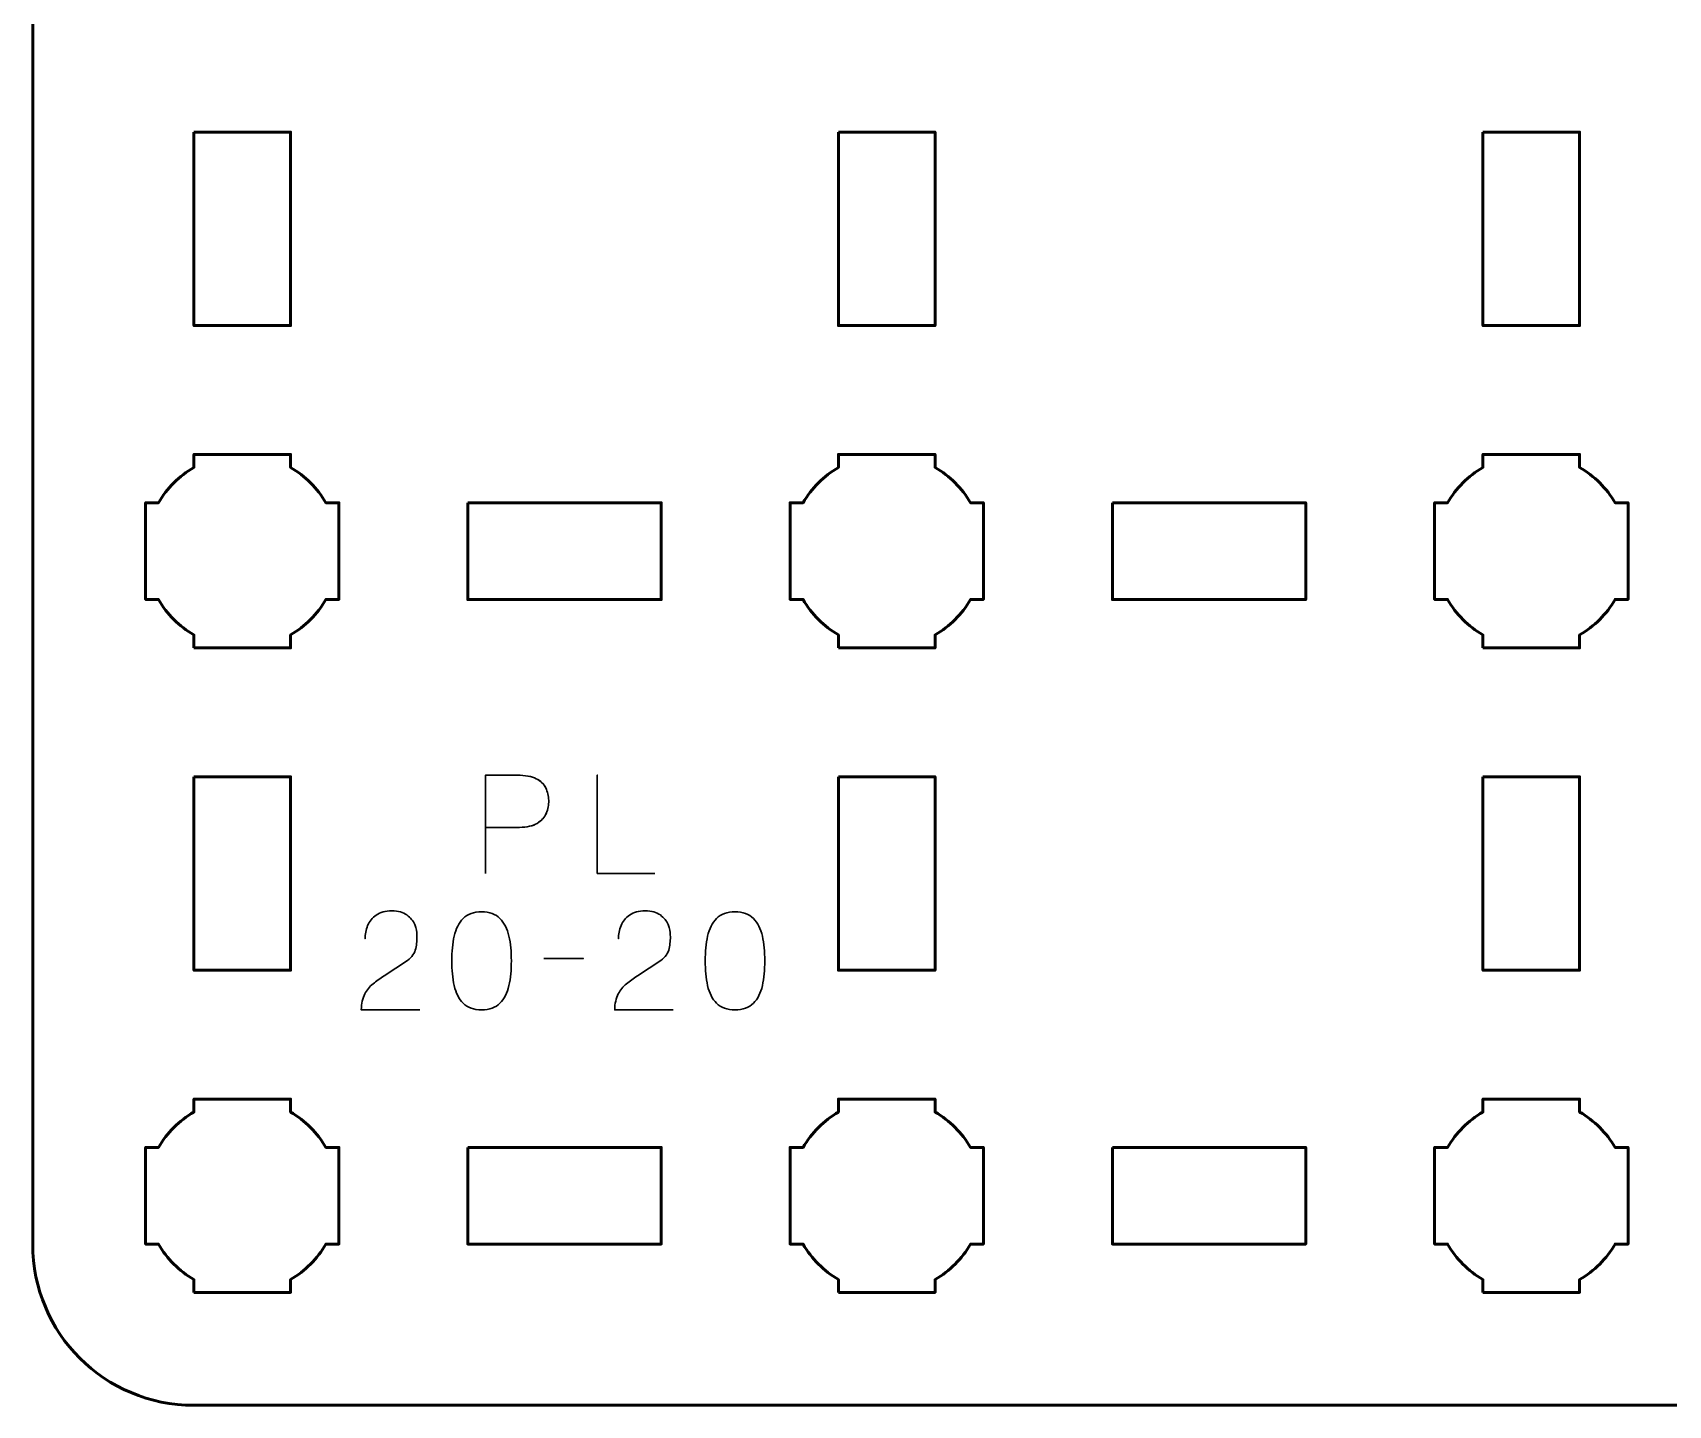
# Model space of a CAD drawing. Header units: centimetres. Extents: x -19.6 to 19.7, y -19.6 to 19.7.
# Drawn here: x -19.65 to -14.57, y -19.65 to -15.39 of the extents above; entities that cross this region are included whole.
import ezdxf

# ---------------------------------------------------------------- set-up
doc = ezdxf.new("R2010")
doc.units = ezdxf.units.CM
doc.header["$MEASUREMENT"] = 0
doc.layers.add('Layer 1', color=7, linetype='Continuous')

msp = doc.modelspace()

# ---------------------------------------------------------------- linework, layer by layer
at = {"layer": 'Layer 1', "lineweight": 53}
for points, knots in [([(-19.14991, 19.65001), (-19.14991, 19.65001), (19.15005, 19.65001), (19.15005, 19.65001), (19.15005, 19.65001), (19.42701, 19.65001), (19.65001, 19.42692), (19.65001, 19.14991), (19.65001, 19.14991), (19.65001, 19.14991), (19.65001, -19.15004), (19.65001, -19.15004), (19.65001, -19.15004), (19.65001, -19.42701), (19.42701, -19.65), (19.15005, -19.65), (19.15005, -19.65), (19.15005, -19.65), (-19.14991, -19.65), (-19.14991, -19.65), (-19.14991, -19.65), (-19.42691, -19.65), (-19.65, -19.42701), (-19.65, -19.15004), (-19.65, -19.15004), (-19.65, -19.15004), (-19.65, 19.14991), (-19.65, 19.14991), (-19.65, 19.14991), (-19.65, 19.42692), (-19.42691, 19.65001), (-19.14991, 19.65001)], [0, 0, 0, 0, 0.125, 0.125, 0.125, 0.125, 0.25, 0.25, 0.25, 0.25, 0.375, 0.375, 0.375, 0.375, 0.5, 0.5, 0.5, 0.5, 0.625, 0.625, 0.625, 0.625, 0.75, 0.75, 0.75, 0.75, 0.875, 0.875, 0.875, 0.875, 1, 1, 1, 1]), ([(-19.14991, -15.69998), (-19.14991, -15.69998), (-18.8499, -15.69998), (-18.8499, -15.69998), (-18.8499, -15.69998), (-18.8499, -15.69998), (-18.8499, -16.29998), (-18.8499, -16.29998), (-18.8499, -16.29998), (-18.8499, -16.29998), (-19.14991, -16.29998), (-19.14991, -16.29998), (-19.14991, -16.29998), (-19.14991, -16.29998), (-19.14991, -15.69998), (-19.14991, -15.69998)], [0, 0, 0, 0, 0.25, 0.25, 0.25, 0.25, 0.5, 0.5, 0.5, 0.5, 0.75, 0.75, 0.75, 0.75, 1, 1, 1, 1]), ([(-17.14997, -15.69998), (-17.14997, -15.69998), (-16.84997, -15.69998), (-16.84997, -15.69998), (-16.84997, -15.69998), (-16.84997, -15.69998), (-16.84997, -16.29998), (-16.84997, -16.29998), (-16.84997, -16.29998), (-16.84997, -16.29998), (-17.14997, -16.29998), (-17.14997, -16.29998), (-17.14997, -16.29998), (-17.14997, -16.29998), (-17.14997, -15.69998), (-17.14997, -15.69998)], [0, 0, 0, 0, 0.25, 0.25, 0.25, 0.25, 0.5, 0.5, 0.5, 0.5, 0.75, 0.75, 0.75, 0.75, 1, 1, 1, 1]), ([(-15.15004, -15.69998), (-15.15004, -15.69998), (-14.85004, -15.69998), (-14.85004, -15.69998), (-14.85004, -15.69998), (-14.85004, -15.69998), (-14.85004, -16.29998), (-14.85004, -16.29998), (-14.85004, -16.29998), (-14.85004, -16.29998), (-15.15004, -16.29998), (-15.15004, -16.29998), (-15.15004, -16.29998), (-15.15004, -16.29998), (-15.15004, -15.69998), (-15.15004, -15.69998)], [0, 0, 0, 0, 0.25, 0.25, 0.25, 0.25, 0.5, 0.5, 0.5, 0.5, 0.75, 0.75, 0.75, 0.75, 1, 1, 1, 1]), ([(-19.14991, -17.3), (-19.14991, -17.3), (-19.14991, -17.25979), (-19.14991, -17.25979), (-19.14991, -17.25979), (-19.19552, -17.23347), (-19.23344, -17.19554), (-19.25976, -17.14993), (-19.25976, -17.14993), (-19.25976, -17.14993), (-19.29998, -17.14993), (-19.29998, -17.14993), (-19.29998, -17.14993), (-19.29998, -17.14993), (-19.29998, -17), (-19.29998, -17), (-19.29998, -17), (-19.29998, -17), (-19.29998, -16.84993), (-19.29998, -16.84993), (-19.29998, -16.84993), (-19.29998, -16.84993), (-19.25976, -16.84993), (-19.25976, -16.84993), (-19.25976, -16.84993), (-19.23344, -16.80446), (-19.19552, -16.76643), (-19.14991, -16.74011), (-19.14991, -16.74011), (-19.14991, -16.74011), (-19.14991, -16.7), (-19.14991, -16.7), (-19.14991, -16.7), (-19.14991, -16.7), (-18.99997, -16.7), (-18.99997, -16.7), (-18.99997, -16.7), (-18.99997, -16.7), (-18.8499, -16.7), (-18.8499, -16.7), (-18.8499, -16.7), (-18.8499, -16.7), (-18.8499, -16.74011), (-18.8499, -16.74011), (-18.8499, -16.74011), (-18.80443, -16.76643), (-18.7664, -16.80446), (-18.74008, -16.84993), (-18.74008, -16.84993), (-18.74008, -16.84993), (-18.69997, -16.84993), (-18.69997, -16.84993), (-18.69997, -16.84993), (-18.69997, -16.84993), (-18.69997, -17), (-18.69997, -17), (-18.69997, -17), (-18.69997, -17), (-18.69997, -17.14993), (-18.69997, -17.14993), (-18.69997, -17.14993), (-18.69997, -17.14993), (-18.74008, -17.14993), (-18.74008, -17.14993), (-18.74008, -17.14993), (-18.7664, -17.19554), (-18.80443, -17.23347), (-18.8499, -17.25979), (-18.8499, -17.25979), (-18.8499, -17.25979), (-18.8499, -17.3), (-18.8499, -17.3), (-18.8499, -17.3), (-18.8499, -17.3), (-18.99997, -17.3), (-18.99997, -17.3), (-18.99997, -17.3), (-18.99997, -17.3), (-19.14991, -17.3), (-19.14991, -17.3)], [0, 0, 0, 0, 0.05, 0.05, 0.05, 0.05, 0.1, 0.1, 0.1, 0.1, 0.15, 0.15, 0.15, 0.15, 0.2, 0.2, 0.2, 0.2, 0.25, 0.25, 0.25, 0.25, 0.3, 0.3, 0.3, 0.3, 0.35, 0.35, 0.35, 0.35, 0.4, 0.4, 0.4, 0.4, 0.45, 0.45, 0.45, 0.45, 0.5, 0.5, 0.5, 0.5, 0.55, 0.55, 0.55, 0.55, 0.6, 0.6, 0.6, 0.6, 0.65, 0.65, 0.65, 0.65, 0.7, 0.7, 0.7, 0.7, 0.75, 0.75, 0.75, 0.75, 0.8, 0.8, 0.8, 0.8, 0.85, 0.85, 0.85, 0.85, 0.9, 0.9, 0.9, 0.9, 0.95, 0.95, 0.95, 0.95, 1, 1, 1, 1]), ([(-17.14997, -17.3), (-17.14997, -17.3), (-17.14997, -17.25979), (-17.14997, -17.25979), (-17.14997, -17.25979), (-17.19545, -17.23347), (-17.23348, -17.19554), (-17.25979, -17.14993), (-17.25979, -17.14993), (-17.25979, -17.14993), (-17.2999, -17.14993), (-17.2999, -17.14993), (-17.2999, -17.14993), (-17.2999, -17.14993), (-17.2999, -17), (-17.2999, -17), (-17.2999, -17), (-17.2999, -17), (-17.2999, -16.84993), (-17.2999, -16.84993), (-17.2999, -16.84993), (-17.2999, -16.84993), (-17.25979, -16.84993), (-17.25979, -16.84993), (-17.25979, -16.84993), (-17.23348, -16.80446), (-17.19545, -16.76643), (-17.14997, -16.74011), (-17.14997, -16.74011), (-17.14997, -16.74011), (-17.14997, -16.7), (-17.14997, -16.7), (-17.14997, -16.7), (-17.14997, -16.7), (-16.9999, -16.7), (-16.9999, -16.7), (-16.9999, -16.7), (-16.9999, -16.7), (-16.84997, -16.7), (-16.84997, -16.7), (-16.84997, -16.7), (-16.84997, -16.7), (-16.84997, -16.74011), (-16.84997, -16.74011), (-16.84997, -16.74011), (-16.8045, -16.76643), (-16.76647, -16.80446), (-16.74015, -16.84993), (-16.74015, -16.84993), (-16.74015, -16.84993), (-16.6999, -16.84993), (-16.6999, -16.84993), (-16.6999, -16.84993), (-16.6999, -16.84993), (-16.6999, -17), (-16.6999, -17), (-16.6999, -17), (-16.6999, -17), (-16.6999, -17.14993), (-16.6999, -17.14993), (-16.6999, -17.14993), (-16.6999, -17.14993), (-16.74015, -17.14993), (-16.74015, -17.14993), (-16.74015, -17.14993), (-16.76647, -17.19554), (-16.8045, -17.23347), (-16.84997, -17.25979), (-16.84997, -17.25979), (-16.84997, -17.25979), (-16.84997, -17.3), (-16.84997, -17.3), (-16.84997, -17.3), (-16.84997, -17.3), (-16.9999, -17.3), (-16.9999, -17.3), (-16.9999, -17.3), (-16.9999, -17.3), (-17.14997, -17.3), (-17.14997, -17.3)], [0, 0, 0, 0, 0.05, 0.05, 0.05, 0.05, 0.1, 0.1, 0.1, 0.1, 0.15, 0.15, 0.15, 0.15, 0.2, 0.2, 0.2, 0.2, 0.25, 0.25, 0.25, 0.25, 0.3, 0.3, 0.3, 0.3, 0.35, 0.35, 0.35, 0.35, 0.4, 0.4, 0.4, 0.4, 0.45, 0.45, 0.45, 0.45, 0.5, 0.5, 0.5, 0.5, 0.55, 0.55, 0.55, 0.55, 0.6, 0.6, 0.6, 0.6, 0.65, 0.65, 0.65, 0.65, 0.7, 0.7, 0.7, 0.7, 0.75, 0.75, 0.75, 0.75, 0.8, 0.8, 0.8, 0.8, 0.85, 0.85, 0.85, 0.85, 0.9, 0.9, 0.9, 0.9, 0.95, 0.95, 0.95, 0.95, 1, 1, 1, 1]), ([(-15.15004, -17.3), (-15.15004, -17.3), (-15.15004, -17.25979), (-15.15004, -17.25979), (-15.15004, -17.25979), (-15.19551, -17.23347), (-15.2334, -17.19554), (-15.25986, -17.14993), (-15.25986, -17.14993), (-15.25986, -17.14993), (-15.29997, -17.14993), (-15.29997, -17.14993), (-15.29997, -17.14993), (-15.29997, -17.14993), (-15.29997, -17), (-15.29997, -17), (-15.29997, -17), (-15.29997, -17), (-15.29997, -16.84993), (-15.29997, -16.84993), (-15.29997, -16.84993), (-15.29997, -16.84993), (-15.25986, -16.84993), (-15.25986, -16.84993), (-15.25986, -16.84993), (-15.2334, -16.80446), (-15.19551, -16.76643), (-15.15004, -16.74011), (-15.15004, -16.74011), (-15.15004, -16.74011), (-15.15004, -16.7), (-15.15004, -16.7), (-15.15004, -16.7), (-15.15004, -16.7), (-14.99997, -16.7), (-14.99997, -16.7), (-14.99997, -16.7), (-14.99997, -16.7), (-14.85004, -16.7), (-14.85004, -16.7), (-14.85004, -16.7), (-14.85004, -16.7), (-14.85004, -16.74011), (-14.85004, -16.74011), (-14.85004, -16.74011), (-14.80442, -16.76643), (-14.7665, -16.80446), (-14.74018, -16.84993), (-14.74018, -16.84993), (-14.74018, -16.84993), (-14.69997, -16.84993), (-14.69997, -16.84993), (-14.69997, -16.84993), (-14.69997, -16.84993), (-14.69997, -17), (-14.69997, -17), (-14.69997, -17), (-14.69997, -17), (-14.69997, -17.14993), (-14.69997, -17.14993), (-14.69997, -17.14993), (-14.69997, -17.14993), (-14.74018, -17.14993), (-14.74018, -17.14993), (-14.74018, -17.14993), (-14.7665, -17.19554), (-14.80442, -17.23347), (-14.85004, -17.25979), (-14.85004, -17.25979), (-14.85004, -17.25979), (-14.85004, -17.3), (-14.85004, -17.3), (-14.85004, -17.3), (-14.85004, -17.3), (-14.99997, -17.3), (-14.99997, -17.3), (-14.99997, -17.3), (-14.99997, -17.3), (-15.15004, -17.3), (-15.15004, -17.3)], [0, 0, 0, 0, 0.05, 0.05, 0.05, 0.05, 0.1, 0.1, 0.1, 0.1, 0.15, 0.15, 0.15, 0.15, 0.2, 0.2, 0.2, 0.2, 0.25, 0.25, 0.25, 0.25, 0.3, 0.3, 0.3, 0.3, 0.35, 0.35, 0.35, 0.35, 0.4, 0.4, 0.4, 0.4, 0.45, 0.45, 0.45, 0.45, 0.5, 0.5, 0.5, 0.5, 0.55, 0.55, 0.55, 0.55, 0.6, 0.6, 0.6, 0.6, 0.65, 0.65, 0.65, 0.65, 0.7, 0.7, 0.7, 0.7, 0.75, 0.75, 0.75, 0.75, 0.8, 0.8, 0.8, 0.8, 0.85, 0.85, 0.85, 0.85, 0.9, 0.9, 0.9, 0.9, 0.95, 0.95, 0.95, 0.95, 1, 1, 1, 1]), ([(-18.29996, -16.85007), (-18.29996, -16.85007), (-17.69995, -16.85007), (-17.69995, -16.85007), (-17.69995, -16.85007), (-17.69995, -16.85007), (-17.69995, -17.15007), (-17.69995, -17.15007), (-17.69995, -17.15007), (-17.69995, -17.15007), (-18.29996, -17.15007), (-18.29996, -17.15007), (-18.29996, -17.15007), (-18.29996, -17.15007), (-18.29996, -16.85007), (-18.29996, -16.85007)], [0, 0, 0, 0, 0.25, 0.25, 0.25, 0.25, 0.5, 0.5, 0.5, 0.5, 0.75, 0.75, 0.75, 0.75, 1, 1, 1, 1]), ([(-16.29999, -16.85007), (-16.29999, -16.85007), (-15.69999, -16.85007), (-15.69999, -16.85007), (-15.69999, -16.85007), (-15.69999, -16.85007), (-15.69999, -17.15007), (-15.69999, -17.15007), (-15.69999, -17.15007), (-15.69999, -17.15007), (-16.29999, -17.15007), (-16.29999, -17.15007), (-16.29999, -17.15007), (-16.29999, -17.15007), (-16.29999, -16.85007), (-16.29999, -16.85007)], [0, 0, 0, 0, 0.25, 0.25, 0.25, 0.25, 0.5, 0.5, 0.5, 0.5, 0.75, 0.75, 0.75, 0.75, 1, 1, 1, 1]), ([(-19.14991, -17.70005), (-19.14991, -17.70005), (-18.8499, -17.70005), (-18.8499, -17.70005), (-18.8499, -17.70005), (-18.8499, -17.70005), (-18.8499, -18.30006), (-18.8499, -18.30006), (-18.8499, -18.30006), (-18.8499, -18.30006), (-19.14991, -18.30006), (-19.14991, -18.30006), (-19.14991, -18.30006), (-19.14991, -18.30006), (-19.14991, -17.70005), (-19.14991, -17.70005)], [0, 0, 0, 0, 0.25, 0.25, 0.25, 0.25, 0.5, 0.5, 0.5, 0.5, 0.75, 0.75, 0.75, 0.75, 1, 1, 1, 1]), ([(-17.14997, -17.70005), (-17.14997, -17.70005), (-16.84997, -17.70005), (-16.84997, -17.70005), (-16.84997, -17.70005), (-16.84997, -17.70005), (-16.84997, -18.30006), (-16.84997, -18.30006), (-16.84997, -18.30006), (-16.84997, -18.30006), (-17.14997, -18.30006), (-17.14997, -18.30006), (-17.14997, -18.30006), (-17.14997, -18.30006), (-17.14997, -17.70005), (-17.14997, -17.70005)], [0, 0, 0, 0, 0.25, 0.25, 0.25, 0.25, 0.5, 0.5, 0.5, 0.5, 0.75, 0.75, 0.75, 0.75, 1, 1, 1, 1]), ([(-15.15004, -17.70005), (-15.15004, -17.70005), (-14.85004, -17.70005), (-14.85004, -17.70005), (-14.85004, -17.70005), (-14.85004, -17.70005), (-14.85004, -18.30006), (-14.85004, -18.30006), (-14.85004, -18.30006), (-14.85004, -18.30006), (-15.15004, -18.30006), (-15.15004, -18.30006), (-15.15004, -18.30006), (-15.15004, -18.30006), (-15.15004, -17.70005), (-15.15004, -17.70005)], [0, 0, 0, 0, 0.25, 0.25, 0.25, 0.25, 0.5, 0.5, 0.5, 0.5, 0.75, 0.75, 0.75, 0.75, 1, 1, 1, 1]), ([(-19.14991, -19.29997), (-19.14991, -19.29997), (-19.14991, -19.25986), (-19.14991, -19.25986), (-19.14991, -19.25986), (-19.19552, -19.2334), (-19.23344, -19.19551), (-19.25976, -19.1499), (-19.25976, -19.1499), (-19.25976, -19.1499), (-19.29998, -19.1499), (-19.29998, -19.1499), (-19.29998, -19.1499), (-19.29998, -19.1499), (-19.29998, -18.99997), (-19.29998, -18.99997), (-19.29998, -18.99997), (-19.29998, -18.99997), (-19.29998, -18.8499), (-19.29998, -18.8499), (-19.29998, -18.8499), (-19.29998, -18.8499), (-19.25976, -18.8499), (-19.25976, -18.8499), (-19.25976, -18.8499), (-19.23344, -18.80442), (-19.19552, -18.76653), (-19.14991, -18.74008), (-19.14991, -18.74008), (-19.14991, -18.74008), (-19.14991, -18.69997), (-19.14991, -18.69997), (-19.14991, -18.69997), (-19.14991, -18.69997), (-18.99997, -18.69997), (-18.99997, -18.69997), (-18.99997, -18.69997), (-18.99997, -18.69997), (-18.8499, -18.69997), (-18.8499, -18.69997), (-18.8499, -18.69997), (-18.8499, -18.69997), (-18.8499, -18.74008), (-18.8499, -18.74008), (-18.8499, -18.74008), (-18.80443, -18.76653), (-18.7664, -18.80442), (-18.74008, -18.8499), (-18.74008, -18.8499), (-18.74008, -18.8499), (-18.69997, -18.8499), (-18.69997, -18.8499), (-18.69997, -18.8499), (-18.69997, -18.8499), (-18.69997, -18.99997), (-18.69997, -18.99997), (-18.69997, -18.99997), (-18.69997, -18.99997), (-18.69997, -19.1499), (-18.69997, -19.1499), (-18.69997, -19.1499), (-18.69997, -19.1499), (-18.74008, -19.1499), (-18.74008, -19.1499), (-18.74008, -19.1499), (-18.7664, -19.19551), (-18.80443, -19.2334), (-18.8499, -19.25986), (-18.8499, -19.25986), (-18.8499, -19.25986), (-18.8499, -19.29997), (-18.8499, -19.29997), (-18.8499, -19.29997), (-18.8499, -19.29997), (-18.99997, -19.29997), (-18.99997, -19.29997), (-18.99997, -19.29997), (-18.99997, -19.29997), (-19.14991, -19.29997), (-19.14991, -19.29997)], [0, 0, 0, 0, 0.05, 0.05, 0.05, 0.05, 0.1, 0.1, 0.1, 0.1, 0.15, 0.15, 0.15, 0.15, 0.2, 0.2, 0.2, 0.2, 0.25, 0.25, 0.25, 0.25, 0.3, 0.3, 0.3, 0.3, 0.35, 0.35, 0.35, 0.35, 0.4, 0.4, 0.4, 0.4, 0.45, 0.45, 0.45, 0.45, 0.5, 0.5, 0.5, 0.5, 0.55, 0.55, 0.55, 0.55, 0.6, 0.6, 0.6, 0.6, 0.65, 0.65, 0.65, 0.65, 0.7, 0.7, 0.7, 0.7, 0.75, 0.75, 0.75, 0.75, 0.8, 0.8, 0.8, 0.8, 0.85, 0.85, 0.85, 0.85, 0.9, 0.9, 0.9, 0.9, 0.95, 0.95, 0.95, 0.95, 1, 1, 1, 1]), ([(-17.14997, -19.29997), (-17.14997, -19.29997), (-17.14997, -19.25986), (-17.14997, -19.25986), (-17.14997, -19.25986), (-17.19545, -19.2334), (-17.23348, -19.19551), (-17.25979, -19.1499), (-17.25979, -19.1499), (-17.25979, -19.1499), (-17.2999, -19.1499), (-17.2999, -19.1499), (-17.2999, -19.1499), (-17.2999, -19.1499), (-17.2999, -18.99997), (-17.2999, -18.99997), (-17.2999, -18.99997), (-17.2999, -18.99997), (-17.2999, -18.8499), (-17.2999, -18.8499), (-17.2999, -18.8499), (-17.2999, -18.8499), (-17.25979, -18.8499), (-17.25979, -18.8499), (-17.25979, -18.8499), (-17.23348, -18.80442), (-17.19545, -18.76653), (-17.14997, -18.74008), (-17.14997, -18.74008), (-17.14997, -18.74008), (-17.14997, -18.69997), (-17.14997, -18.69997), (-17.14997, -18.69997), (-17.14997, -18.69997), (-16.9999, -18.69997), (-16.9999, -18.69997), (-16.9999, -18.69997), (-16.9999, -18.69997), (-16.84997, -18.69997), (-16.84997, -18.69997), (-16.84997, -18.69997), (-16.84997, -18.69997), (-16.84997, -18.74008), (-16.84997, -18.74008), (-16.84997, -18.74008), (-16.8045, -18.76653), (-16.76647, -18.80442), (-16.74015, -18.8499), (-16.74015, -18.8499), (-16.74015, -18.8499), (-16.6999, -18.8499), (-16.6999, -18.8499), (-16.6999, -18.8499), (-16.6999, -18.8499), (-16.6999, -18.99997), (-16.6999, -18.99997), (-16.6999, -18.99997), (-16.6999, -18.99997), (-16.6999, -19.1499), (-16.6999, -19.1499), (-16.6999, -19.1499), (-16.6999, -19.1499), (-16.74015, -19.1499), (-16.74015, -19.1499), (-16.74015, -19.1499), (-16.76647, -19.19551), (-16.8045, -19.2334), (-16.84997, -19.25986), (-16.84997, -19.25986), (-16.84997, -19.25986), (-16.84997, -19.29997), (-16.84997, -19.29997), (-16.84997, -19.29997), (-16.84997, -19.29997), (-16.9999, -19.29997), (-16.9999, -19.29997), (-16.9999, -19.29997), (-16.9999, -19.29997), (-17.14997, -19.29997), (-17.14997, -19.29997)], [0, 0, 0, 0, 0.05, 0.05, 0.05, 0.05, 0.1, 0.1, 0.1, 0.1, 0.15, 0.15, 0.15, 0.15, 0.2, 0.2, 0.2, 0.2, 0.25, 0.25, 0.25, 0.25, 0.3, 0.3, 0.3, 0.3, 0.35, 0.35, 0.35, 0.35, 0.4, 0.4, 0.4, 0.4, 0.45, 0.45, 0.45, 0.45, 0.5, 0.5, 0.5, 0.5, 0.55, 0.55, 0.55, 0.55, 0.6, 0.6, 0.6, 0.6, 0.65, 0.65, 0.65, 0.65, 0.7, 0.7, 0.7, 0.7, 0.75, 0.75, 0.75, 0.75, 0.8, 0.8, 0.8, 0.8, 0.85, 0.85, 0.85, 0.85, 0.9, 0.9, 0.9, 0.9, 0.95, 0.95, 0.95, 0.95, 1, 1, 1, 1]), ([(-15.15004, -19.29997), (-15.15004, -19.29997), (-15.15004, -19.25986), (-15.15004, -19.25986), (-15.15004, -19.25986), (-15.19551, -19.2334), (-15.2334, -19.19551), (-15.25986, -19.1499), (-15.25986, -19.1499), (-15.25986, -19.1499), (-15.29997, -19.1499), (-15.29997, -19.1499), (-15.29997, -19.1499), (-15.29997, -19.1499), (-15.29997, -18.99997), (-15.29997, -18.99997), (-15.29997, -18.99997), (-15.29997, -18.99997), (-15.29997, -18.8499), (-15.29997, -18.8499), (-15.29997, -18.8499), (-15.29997, -18.8499), (-15.25986, -18.8499), (-15.25986, -18.8499), (-15.25986, -18.8499), (-15.2334, -18.80442), (-15.19551, -18.76653), (-15.15004, -18.74008), (-15.15004, -18.74008), (-15.15004, -18.74008), (-15.15004, -18.69997), (-15.15004, -18.69997), (-15.15004, -18.69997), (-15.15004, -18.69997), (-14.99997, -18.69997), (-14.99997, -18.69997), (-14.99997, -18.69997), (-14.99997, -18.69997), (-14.85004, -18.69997), (-14.85004, -18.69997), (-14.85004, -18.69997), (-14.85004, -18.69997), (-14.85004, -18.74008), (-14.85004, -18.74008), (-14.85004, -18.74008), (-14.80442, -18.76653), (-14.7665, -18.80442), (-14.74018, -18.8499), (-14.74018, -18.8499), (-14.74018, -18.8499), (-14.69997, -18.8499), (-14.69997, -18.8499), (-14.69997, -18.8499), (-14.69997, -18.8499), (-14.69997, -18.99997), (-14.69997, -18.99997), (-14.69997, -18.99997), (-14.69997, -18.99997), (-14.69997, -19.1499), (-14.69997, -19.1499), (-14.69997, -19.1499), (-14.69997, -19.1499), (-14.74018, -19.1499), (-14.74018, -19.1499), (-14.74018, -19.1499), (-14.7665, -19.19551), (-14.80442, -19.2334), (-14.85004, -19.25986), (-14.85004, -19.25986), (-14.85004, -19.25986), (-14.85004, -19.29997), (-14.85004, -19.29997), (-14.85004, -19.29997), (-14.85004, -19.29997), (-14.99997, -19.29997), (-14.99997, -19.29997), (-14.99997, -19.29997), (-14.99997, -19.29997), (-15.15004, -19.29997), (-15.15004, -19.29997)], [0, 0, 0, 0, 0.05, 0.05, 0.05, 0.05, 0.1, 0.1, 0.1, 0.1, 0.15, 0.15, 0.15, 0.15, 0.2, 0.2, 0.2, 0.2, 0.25, 0.25, 0.25, 0.25, 0.3, 0.3, 0.3, 0.3, 0.35, 0.35, 0.35, 0.35, 0.4, 0.4, 0.4, 0.4, 0.45, 0.45, 0.45, 0.45, 0.5, 0.5, 0.5, 0.5, 0.55, 0.55, 0.55, 0.55, 0.6, 0.6, 0.6, 0.6, 0.65, 0.65, 0.65, 0.65, 0.7, 0.7, 0.7, 0.7, 0.75, 0.75, 0.75, 0.75, 0.8, 0.8, 0.8, 0.8, 0.85, 0.85, 0.85, 0.85, 0.9, 0.9, 0.9, 0.9, 0.95, 0.95, 0.95, 0.95, 1, 1, 1, 1]), ([(-18.29996, -18.85004), (-18.29996, -18.85004), (-17.69995, -18.85004), (-17.69995, -18.85004), (-17.69995, -18.85004), (-17.69995, -18.85004), (-17.69995, -19.15004), (-17.69995, -19.15004), (-17.69995, -19.15004), (-17.69995, -19.15004), (-18.29996, -19.15004), (-18.29996, -19.15004), (-18.29996, -19.15004), (-18.29996, -19.15004), (-18.29996, -18.85004), (-18.29996, -18.85004)], [0, 0, 0, 0, 0.25, 0.25, 0.25, 0.25, 0.5, 0.5, 0.5, 0.5, 0.75, 0.75, 0.75, 0.75, 1, 1, 1, 1]), ([(-16.29999, -18.85004), (-16.29999, -18.85004), (-15.69999, -18.85004), (-15.69999, -18.85004), (-15.69999, -18.85004), (-15.69999, -18.85004), (-15.69999, -19.15004), (-15.69999, -19.15004), (-15.69999, -19.15004), (-15.69999, -19.15004), (-16.29999, -19.15004), (-16.29999, -19.15004), (-16.29999, -19.15004), (-16.29999, -19.15004), (-16.29999, -18.85004), (-16.29999, -18.85004)], [0, 0, 0, 0, 0.25, 0.25, 0.25, 0.25, 0.5, 0.5, 0.5, 0.5, 0.75, 0.75, 0.75, 0.75, 1, 1, 1, 1])]:
    msp.add_open_spline(points, degree=3, knots=knots, dxfattribs=at)
at = {"layer": 'Layer 1', "color": 40, "lineweight": 30}
for points, knots in [([(-18.24454, -18.00005), (-18.24454, -18.00005), (-18.24454, -17.69483), (-18.24454, -17.69483), (-18.24454, -17.69483), (-18.24454, -17.69483), (-18.14724, -17.69483), (-18.14724, -17.69483), (-18.14724, -17.69483), (-18.12163, -17.69508), (-18.10163, -17.69882), (-18.08744, -17.70598), (-18.08744, -17.70598), (-18.07355, -17.71328), (-18.06374, -17.72281), (-18.05809, -17.73466), (-18.05809, -17.73466), (-18.05259, -17.74648), (-18.04956, -17.75932), (-18.04899, -17.77308), (-18.04899, -17.77308), (-18.04832, -17.78715), (-18.05065, -17.80052), (-18.05615, -17.81319), (-18.05615, -17.81319), (-18.06169, -17.82585), (-18.07118, -17.83633), (-18.08441, -17.84448), (-18.08441, -17.84448), (-18.09792, -17.85259), (-18.11613, -17.85672), (-18.13927, -17.857), (-18.13927, -17.857), (-18.13927, -17.857), (-18.24454, -17.857), (-18.24454, -17.857), (-18.24454, -17.857), (-18.24454, -17.857), (-18.13927, -17.857), (-18.13927, -17.857), (-18.13927, -17.857), (-18.11651, -17.85672), (-18.09849, -17.85259), (-18.08498, -17.84448), (-18.08498, -17.84448), (-18.07161, -17.83633), (-18.06208, -17.82585), (-18.05644, -17.81319), (-18.05644, -17.81319), (-18.05093, -17.80052), (-18.04846, -17.78715), (-18.04899, -17.77308), (-18.04899, -17.77308), (-18.04956, -17.75932), (-18.05259, -17.74648), (-18.05823, -17.73466), (-18.05823, -17.73466), (-18.06402, -17.72281), (-18.07393, -17.71328), (-18.08787, -17.70598), (-18.08787, -17.70598), (-18.10205, -17.69882), (-18.12191, -17.69508), (-18.14724, -17.69483), (-18.14724, -17.69483), (-18.14724, -17.69483), (-18.24454, -17.69483), (-18.24454, -17.69483), (-18.24454, -17.69483), (-18.24454, -17.69483), (-18.24454, -18.00005), (-18.24454, -18.00005)], [0, 0, 0, 0, 0.0555556, 0.0555556, 0.0555556, 0.0555556, 0.1111111, 0.1111111, 0.1111111, 0.1111111, 0.1666667, 0.1666667, 0.1666667, 0.1666667, 0.2222222, 0.2222222, 0.2222222, 0.2222222, 0.2777778, 0.2777778, 0.2777778, 0.2777778, 0.3333333, 0.3333333, 0.3333333, 0.3333333, 0.3888889, 0.3888889, 0.3888889, 0.3888889, 0.4444444, 0.4444444, 0.4444444, 0.4444444, 0.5, 0.5, 0.5, 0.5, 0.5555556, 0.5555556, 0.5555556, 0.5555556, 0.6111111, 0.6111111, 0.6111111, 0.6111111, 0.6666667, 0.6666667, 0.6666667, 0.6666667, 0.7222222, 0.7222222, 0.7222222, 0.7222222, 0.7777778, 0.7777778, 0.7777778, 0.7777778, 0.8333333, 0.8333333, 0.8333333, 0.8333333, 0.8888889, 0.8888889, 0.8888889, 0.8888889, 0.9444444, 0.9444444, 0.9444444, 0.9444444, 1, 1, 1, 1]), ([(-17.71992, -18.00005), (-17.71992, -18.00005), (-17.89811, -18.00005), (-17.89811, -18.00005), (-17.89811, -18.00005), (-17.89811, -18.00005), (-17.89811, -17.69483), (-17.89811, -17.69483), (-17.89811, -17.69483), (-17.89811, -17.69483), (-17.89811, -18.00005), (-17.89811, -18.00005), (-17.89811, -18.00005), (-17.89811, -18.00005), (-17.71992, -18.00005), (-17.71992, -18.00005)], [0, 0, 0, 0, 0.25, 0.25, 0.25, 0.25, 0.5, 0.5, 0.5, 0.5, 0.75, 0.75, 0.75, 0.75, 1, 1, 1, 1]), ([(-18.4489, -18.42339), (-18.4489, -18.42339), (-18.63055, -18.42339), (-18.63055, -18.42339), (-18.63055, -18.42339), (-18.62998, -18.40314), (-18.62628, -18.38673), (-18.6195, -18.37393), (-18.6195, -18.37393), (-18.61291, -18.36123), (-18.60433, -18.35061), (-18.59389, -18.34207), (-18.59389, -18.34207), (-18.58356, -18.33382), (-18.57223, -18.32567), (-18.55985, -18.31798), (-18.55985, -18.31798), (-18.55985, -18.31798), (-18.48749, -18.26975), (-18.48749, -18.26975), (-18.48749, -18.26975), (-18.47317, -18.25928), (-18.46449, -18.247), (-18.46146, -18.23321), (-18.46146, -18.23321), (-18.45857, -18.21945), (-18.45733, -18.20537), (-18.45786, -18.19091), (-18.45786, -18.19091), (-18.45772, -18.18114), (-18.46008, -18.17038), (-18.46474, -18.15866), (-18.46474, -18.15866), (-18.46957, -18.14723), (-18.47758, -18.13732), (-18.48887, -18.12875), (-18.48887, -18.12875), (-18.5003, -18.12049), (-18.51589, -18.11608), (-18.53572, -18.11566), (-18.53572, -18.11566), (-18.55583, -18.11608), (-18.57209, -18.12049), (-18.58423, -18.12889), (-18.58423, -18.12889), (-18.5965, -18.13746), (-18.60532, -18.14833), (-18.61068, -18.16142), (-18.61068, -18.16142), (-18.61619, -18.17479), (-18.61883, -18.18858), (-18.61869, -18.20276), (-18.61869, -18.20276), (-18.61883, -18.18858), (-18.61619, -18.17479), (-18.61068, -18.16142), (-18.61068, -18.16142), (-18.60532, -18.14833), (-18.5965, -18.13746), (-18.58423, -18.12889), (-18.58423, -18.12889), (-18.57209, -18.12049), (-18.55583, -18.11608), (-18.53572, -18.11566), (-18.53572, -18.11566), (-18.51589, -18.11608), (-18.5003, -18.12049), (-18.48887, -18.12875), (-18.48887, -18.12875), (-18.47758, -18.13732), (-18.46957, -18.14723), (-18.46474, -18.15866), (-18.46474, -18.15866), (-18.46008, -18.17038), (-18.45772, -18.18114), (-18.45786, -18.19091), (-18.45786, -18.19091), (-18.45733, -18.20537), (-18.45857, -18.21945), (-18.46146, -18.23321), (-18.46146, -18.23321), (-18.46449, -18.247), (-18.47317, -18.25928), (-18.48749, -18.26975), (-18.48749, -18.26975), (-18.48749, -18.26975), (-18.55985, -18.31798), (-18.55985, -18.31798), (-18.55985, -18.31798), (-18.57223, -18.32567), (-18.58356, -18.33382), (-18.59389, -18.34207), (-18.59389, -18.34207), (-18.60433, -18.35061), (-18.61291, -18.36123), (-18.6195, -18.37393), (-18.6195, -18.37393), (-18.62628, -18.38673), (-18.62998, -18.40314), (-18.63055, -18.42339), (-18.63055, -18.42339), (-18.63055, -18.42339), (-18.4489, -18.42339), (-18.4489, -18.42339)], [0, 0, 0, 0, 0.0384615, 0.0384615, 0.0384615, 0.0384615, 0.0769231, 0.0769231, 0.0769231, 0.0769231, 0.1153846, 0.1153846, 0.1153846, 0.1153846, 0.1538462, 0.1538462, 0.1538462, 0.1538462, 0.1923077, 0.1923077, 0.1923077, 0.1923077, 0.2307692, 0.2307692, 0.2307692, 0.2307692, 0.2692308, 0.2692308, 0.2692308, 0.2692308, 0.3076923, 0.3076923, 0.3076923, 0.3076923, 0.3461538, 0.3461538, 0.3461538, 0.3461538, 0.3846154, 0.3846154, 0.3846154, 0.3846154, 0.4230769, 0.4230769, 0.4230769, 0.4230769, 0.4615385, 0.4615385, 0.4615385, 0.4615385, 0.5, 0.5, 0.5, 0.5, 0.5384615, 0.5384615, 0.5384615, 0.5384615, 0.5769231, 0.5769231, 0.5769231, 0.5769231, 0.6153846, 0.6153846, 0.6153846, 0.6153846, 0.6538462, 0.6538462, 0.6538462, 0.6538462, 0.6923077, 0.6923077, 0.6923077, 0.6923077, 0.7307692, 0.7307692, 0.7307692, 0.7307692, 0.7692308, 0.7692308, 0.7692308, 0.7692308, 0.8076923, 0.8076923, 0.8076923, 0.8076923, 0.8461538, 0.8461538, 0.8461538, 0.8461538, 0.8846154, 0.8846154, 0.8846154, 0.8846154, 0.9230769, 0.9230769, 0.9230769, 0.9230769, 0.9615385, 0.9615385, 0.9615385, 0.9615385, 1, 1, 1, 1]), ([(-17.66259, -18.42339), (-17.66259, -18.42339), (-17.84424, -18.42339), (-17.84424, -18.42339), (-17.84424, -18.42339), (-17.84368, -18.40314), (-17.83997, -18.38673), (-17.8332, -18.37393), (-17.8332, -18.37393), (-17.8266, -18.36123), (-17.81803, -18.35061), (-17.80759, -18.34207), (-17.80759, -18.34207), (-17.79725, -18.33382), (-17.78593, -18.32567), (-17.77354, -18.31798), (-17.77354, -18.31798), (-17.77354, -18.31798), (-17.70119, -18.26975), (-17.70119, -18.26975), (-17.70119, -18.26975), (-17.68687, -18.25928), (-17.67819, -18.247), (-17.67515, -18.23321), (-17.67515, -18.23321), (-17.67226, -18.21945), (-17.67099, -18.20537), (-17.67155, -18.19091), (-17.67155, -18.19091), (-17.67141, -18.18114), (-17.67378, -18.17038), (-17.67843, -18.15866), (-17.67843, -18.15866), (-17.68327, -18.14723), (-17.69128, -18.13732), (-17.70256, -18.12875), (-17.70256, -18.12875), (-17.71399, -18.12049), (-17.72959, -18.11608), (-17.74941, -18.11566), (-17.74941, -18.11566), (-17.76952, -18.11608), (-17.78578, -18.12049), (-17.79792, -18.12889), (-17.79792, -18.12889), (-17.8102, -18.13746), (-17.81902, -18.14833), (-17.82438, -18.16142), (-17.82438, -18.16142), (-17.82988, -18.17479), (-17.83253, -18.18858), (-17.83239, -18.20276), (-17.83239, -18.20276), (-17.83253, -18.18858), (-17.82988, -18.17479), (-17.82438, -18.16142), (-17.82438, -18.16142), (-17.81902, -18.14833), (-17.8102, -18.13746), (-17.79792, -18.12889), (-17.79792, -18.12889), (-17.78578, -18.12049), (-17.76952, -18.11608), (-17.74941, -18.11566), (-17.74941, -18.11566), (-17.72959, -18.11608), (-17.71399, -18.12049), (-17.70256, -18.12875), (-17.70256, -18.12875), (-17.69128, -18.13732), (-17.68327, -18.14723), (-17.67843, -18.15866), (-17.67843, -18.15866), (-17.67378, -18.17038), (-17.67141, -18.18114), (-17.67155, -18.19091), (-17.67155, -18.19091), (-17.67099, -18.20537), (-17.67226, -18.21945), (-17.67515, -18.23321), (-17.67515, -18.23321), (-17.67819, -18.247), (-17.68687, -18.25928), (-17.70119, -18.26975), (-17.70119, -18.26975), (-17.70119, -18.26975), (-17.77354, -18.31798), (-17.77354, -18.31798), (-17.77354, -18.31798), (-17.78593, -18.32567), (-17.79725, -18.33382), (-17.80759, -18.34207), (-17.80759, -18.34207), (-17.81803, -18.35061), (-17.8266, -18.36123), (-17.8332, -18.37393), (-17.8332, -18.37393), (-17.83997, -18.38673), (-17.84368, -18.40314), (-17.84424, -18.42339), (-17.84424, -18.42339), (-17.84424, -18.42339), (-17.66259, -18.42339), (-17.66259, -18.42339)], [0, 0, 0, 0, 0.0384615, 0.0384615, 0.0384615, 0.0384615, 0.0769231, 0.0769231, 0.0769231, 0.0769231, 0.1153846, 0.1153846, 0.1153846, 0.1153846, 0.1538462, 0.1538462, 0.1538462, 0.1538462, 0.1923077, 0.1923077, 0.1923077, 0.1923077, 0.2307692, 0.2307692, 0.2307692, 0.2307692, 0.2692308, 0.2692308, 0.2692308, 0.2692308, 0.3076923, 0.3076923, 0.3076923, 0.3076923, 0.3461538, 0.3461538, 0.3461538, 0.3461538, 0.3846154, 0.3846154, 0.3846154, 0.3846154, 0.4230769, 0.4230769, 0.4230769, 0.4230769, 0.4615385, 0.4615385, 0.4615385, 0.4615385, 0.5, 0.5, 0.5, 0.5, 0.5384615, 0.5384615, 0.5384615, 0.5384615, 0.5769231, 0.5769231, 0.5769231, 0.5769231, 0.6153846, 0.6153846, 0.6153846, 0.6153846, 0.6538462, 0.6538462, 0.6538462, 0.6538462, 0.6923077, 0.6923077, 0.6923077, 0.6923077, 0.7307692, 0.7307692, 0.7307692, 0.7307692, 0.7692308, 0.7692308, 0.7692308, 0.7692308, 0.8076923, 0.8076923, 0.8076923, 0.8076923, 0.8461538, 0.8461538, 0.8461538, 0.8461538, 0.8846154, 0.8846154, 0.8846154, 0.8846154, 0.9230769, 0.9230769, 0.9230769, 0.9230769, 0.9615385, 0.9615385, 0.9615385, 0.9615385, 1, 1, 1, 1]), ([(-18.25724, -18.42339), (-18.23268, -18.42311), (-18.21367, -18.41623), (-18.20016, -18.40272), (-18.20016, -18.40272), (-18.18682, -18.3892), (-18.17744, -18.37104), (-18.17218, -18.348), (-18.17218, -18.348), (-18.1671, -18.32514), (-18.16463, -18.29949), (-18.16488, -18.27099), (-18.16488, -18.27099), (-18.16463, -18.24287), (-18.1671, -18.21722), (-18.17218, -18.19422), (-18.17218, -18.19422), (-18.17744, -18.17147), (-18.18682, -18.1533), (-18.20016, -18.13951), (-18.20016, -18.13951), (-18.21367, -18.126), (-18.23268, -18.11898), (-18.25724, -18.11855), (-18.25724, -18.11855), (-18.2819, -18.11898), (-18.30091, -18.126), (-18.31428, -18.13951), (-18.31428, -18.13951), (-18.32779, -18.1533), (-18.337, -18.17147), (-18.34211, -18.19422), (-18.34211, -18.19422), (-18.34734, -18.21722), (-18.34984, -18.24287), (-18.34942, -18.27099), (-18.34942, -18.27099), (-18.34984, -18.29949), (-18.34734, -18.32514), (-18.34211, -18.348), (-18.34211, -18.348), (-18.337, -18.37104), (-18.32779, -18.3892), (-18.31428, -18.40272), (-18.31428, -18.40272), (-18.30091, -18.41623), (-18.2819, -18.42311), (-18.25724, -18.42339)], [0, 0, 0, 0, 0.0833333, 0.0833333, 0.0833333, 0.0833333, 0.1666667, 0.1666667, 0.1666667, 0.1666667, 0.25, 0.25, 0.25, 0.25, 0.3333333, 0.3333333, 0.3333333, 0.3333333, 0.4166667, 0.4166667, 0.4166667, 0.4166667, 0.5, 0.5, 0.5, 0.5, 0.5833333, 0.5833333, 0.5833333, 0.5833333, 0.6666667, 0.6666667, 0.6666667, 0.6666667, 0.75, 0.75, 0.75, 0.75, 0.8333333, 0.8333333, 0.8333333, 0.8333333, 0.9166667, 0.9166667, 0.9166667, 0.9166667, 1, 1, 1, 1]), ([(-18.25724, -18.42339), (-18.23268, -18.42311), (-18.21367, -18.41623), (-18.20016, -18.40272), (-18.20016, -18.40272), (-18.18682, -18.3892), (-18.17744, -18.37104), (-18.17218, -18.348), (-18.17218, -18.348), (-18.1671, -18.32514), (-18.16463, -18.29949), (-18.16488, -18.27099), (-18.16488, -18.27099), (-18.16463, -18.24287), (-18.1671, -18.21722), (-18.17218, -18.19422), (-18.17218, -18.19422), (-18.17744, -18.17147), (-18.18682, -18.1533), (-18.20016, -18.13951), (-18.20016, -18.13951), (-18.21367, -18.126), (-18.23268, -18.11898), (-18.25724, -18.11855), (-18.25724, -18.11855), (-18.2819, -18.11898), (-18.30091, -18.126), (-18.31428, -18.13951), (-18.31428, -18.13951), (-18.32779, -18.1533), (-18.337, -18.17147), (-18.34211, -18.19422), (-18.34211, -18.19422), (-18.34734, -18.21722), (-18.34984, -18.24287), (-18.34942, -18.27099), (-18.34942, -18.27099), (-18.34984, -18.29949), (-18.34734, -18.32514), (-18.34211, -18.348), (-18.34211, -18.348), (-18.337, -18.37104), (-18.32779, -18.3892), (-18.31428, -18.40272), (-18.31428, -18.40272), (-18.30091, -18.41623), (-18.2819, -18.42311), (-18.25724, -18.42339)], [0, 0, 0, 0, 0.0833333, 0.0833333, 0.0833333, 0.0833333, 0.1666667, 0.1666667, 0.1666667, 0.1666667, 0.25, 0.25, 0.25, 0.25, 0.3333333, 0.3333333, 0.3333333, 0.3333333, 0.4166667, 0.4166667, 0.4166667, 0.4166667, 0.5, 0.5, 0.5, 0.5, 0.5833333, 0.5833333, 0.5833333, 0.5833333, 0.6666667, 0.6666667, 0.6666667, 0.6666667, 0.75, 0.75, 0.75, 0.75, 0.8333333, 0.8333333, 0.8333333, 0.8333333, 0.9166667, 0.9166667, 0.9166667, 0.9166667, 1, 1, 1, 1]), ([(-17.47093, -18.42339), (-17.44638, -18.42311), (-17.42736, -18.41623), (-17.41385, -18.40272), (-17.41385, -18.40272), (-17.40048, -18.3892), (-17.39113, -18.37104), (-17.38588, -18.348), (-17.38588, -18.348), (-17.3808, -18.32514), (-17.37833, -18.29949), (-17.37857, -18.27099), (-17.37857, -18.27099), (-17.37833, -18.24287), (-17.3808, -18.21722), (-17.38588, -18.19422), (-17.38588, -18.19422), (-17.39113, -18.17147), (-17.40048, -18.1533), (-17.41385, -18.13951), (-17.41385, -18.13951), (-17.42736, -18.126), (-17.44638, -18.11898), (-17.47093, -18.11855), (-17.47093, -18.11855), (-17.49559, -18.11898), (-17.5146, -18.126), (-17.52797, -18.13951), (-17.52797, -18.13951), (-17.54149, -18.1533), (-17.55069, -18.17147), (-17.55581, -18.19422), (-17.55581, -18.19422), (-17.56103, -18.21722), (-17.56353, -18.24287), (-17.56311, -18.27099), (-17.56311, -18.27099), (-17.56353, -18.29949), (-17.56103, -18.32514), (-17.55581, -18.348), (-17.55581, -18.348), (-17.55069, -18.37104), (-17.54149, -18.3892), (-17.52797, -18.40272), (-17.52797, -18.40272), (-17.5146, -18.41623), (-17.49559, -18.42311), (-17.47093, -18.42339)], [0, 0, 0, 0, 0.0833333, 0.0833333, 0.0833333, 0.0833333, 0.1666667, 0.1666667, 0.1666667, 0.1666667, 0.25, 0.25, 0.25, 0.25, 0.3333333, 0.3333333, 0.3333333, 0.3333333, 0.4166667, 0.4166667, 0.4166667, 0.4166667, 0.5, 0.5, 0.5, 0.5, 0.5833333, 0.5833333, 0.5833333, 0.5833333, 0.6666667, 0.6666667, 0.6666667, 0.6666667, 0.75, 0.75, 0.75, 0.75, 0.8333333, 0.8333333, 0.8333333, 0.8333333, 0.9166667, 0.9166667, 0.9166667, 0.9166667, 1, 1, 1, 1]), ([(-17.47093, -18.42339), (-17.44638, -18.42311), (-17.42736, -18.41623), (-17.41385, -18.40272), (-17.41385, -18.40272), (-17.40048, -18.3892), (-17.39113, -18.37104), (-17.38588, -18.348), (-17.38588, -18.348), (-17.3808, -18.32514), (-17.37833, -18.29949), (-17.37857, -18.27099), (-17.37857, -18.27099), (-17.37833, -18.24287), (-17.3808, -18.21722), (-17.38588, -18.19422), (-17.38588, -18.19422), (-17.39113, -18.17147), (-17.40048, -18.1533), (-17.41385, -18.13951), (-17.41385, -18.13951), (-17.42736, -18.126), (-17.44638, -18.11898), (-17.47093, -18.11855), (-17.47093, -18.11855), (-17.49559, -18.11898), (-17.5146, -18.126), (-17.52797, -18.13951), (-17.52797, -18.13951), (-17.54149, -18.1533), (-17.55069, -18.17147), (-17.55581, -18.19422), (-17.55581, -18.19422), (-17.56103, -18.21722), (-17.56353, -18.24287), (-17.56311, -18.27099), (-17.56311, -18.27099), (-17.56353, -18.29949), (-17.56103, -18.32514), (-17.55581, -18.348), (-17.55581, -18.348), (-17.55069, -18.37104), (-17.54149, -18.3892), (-17.52797, -18.40272), (-17.52797, -18.40272), (-17.5146, -18.41623), (-17.49559, -18.42311), (-17.47093, -18.42339)], [0, 0, 0, 0, 0.0833333, 0.0833333, 0.0833333, 0.0833333, 0.1666667, 0.1666667, 0.1666667, 0.1666667, 0.25, 0.25, 0.25, 0.25, 0.3333333, 0.3333333, 0.3333333, 0.3333333, 0.4166667, 0.4166667, 0.4166667, 0.4166667, 0.5, 0.5, 0.5, 0.5, 0.5833333, 0.5833333, 0.5833333, 0.5833333, 0.6666667, 0.6666667, 0.6666667, 0.6666667, 0.75, 0.75, 0.75, 0.75, 0.8333333, 0.8333333, 0.8333333, 0.8333333, 0.9166667, 0.9166667, 0.9166667, 0.9166667, 1, 1, 1, 1]), ([(-18.06416, -18.26383), (-18.06416, -18.26383), (-17.94097, -18.26383), (-17.94097, -18.26383), (-17.94097, -18.26383), (-17.94097, -18.26383), (-18.06416, -18.26383), (-18.06416, -18.26383)], [0, 0, 0, 0, 0.5, 0.5, 0.5, 0.5, 1, 1, 1, 1])]:
    msp.add_open_spline(points, degree=3, knots=knots, dxfattribs=at)

doc.saveas('drawing.dxf')
